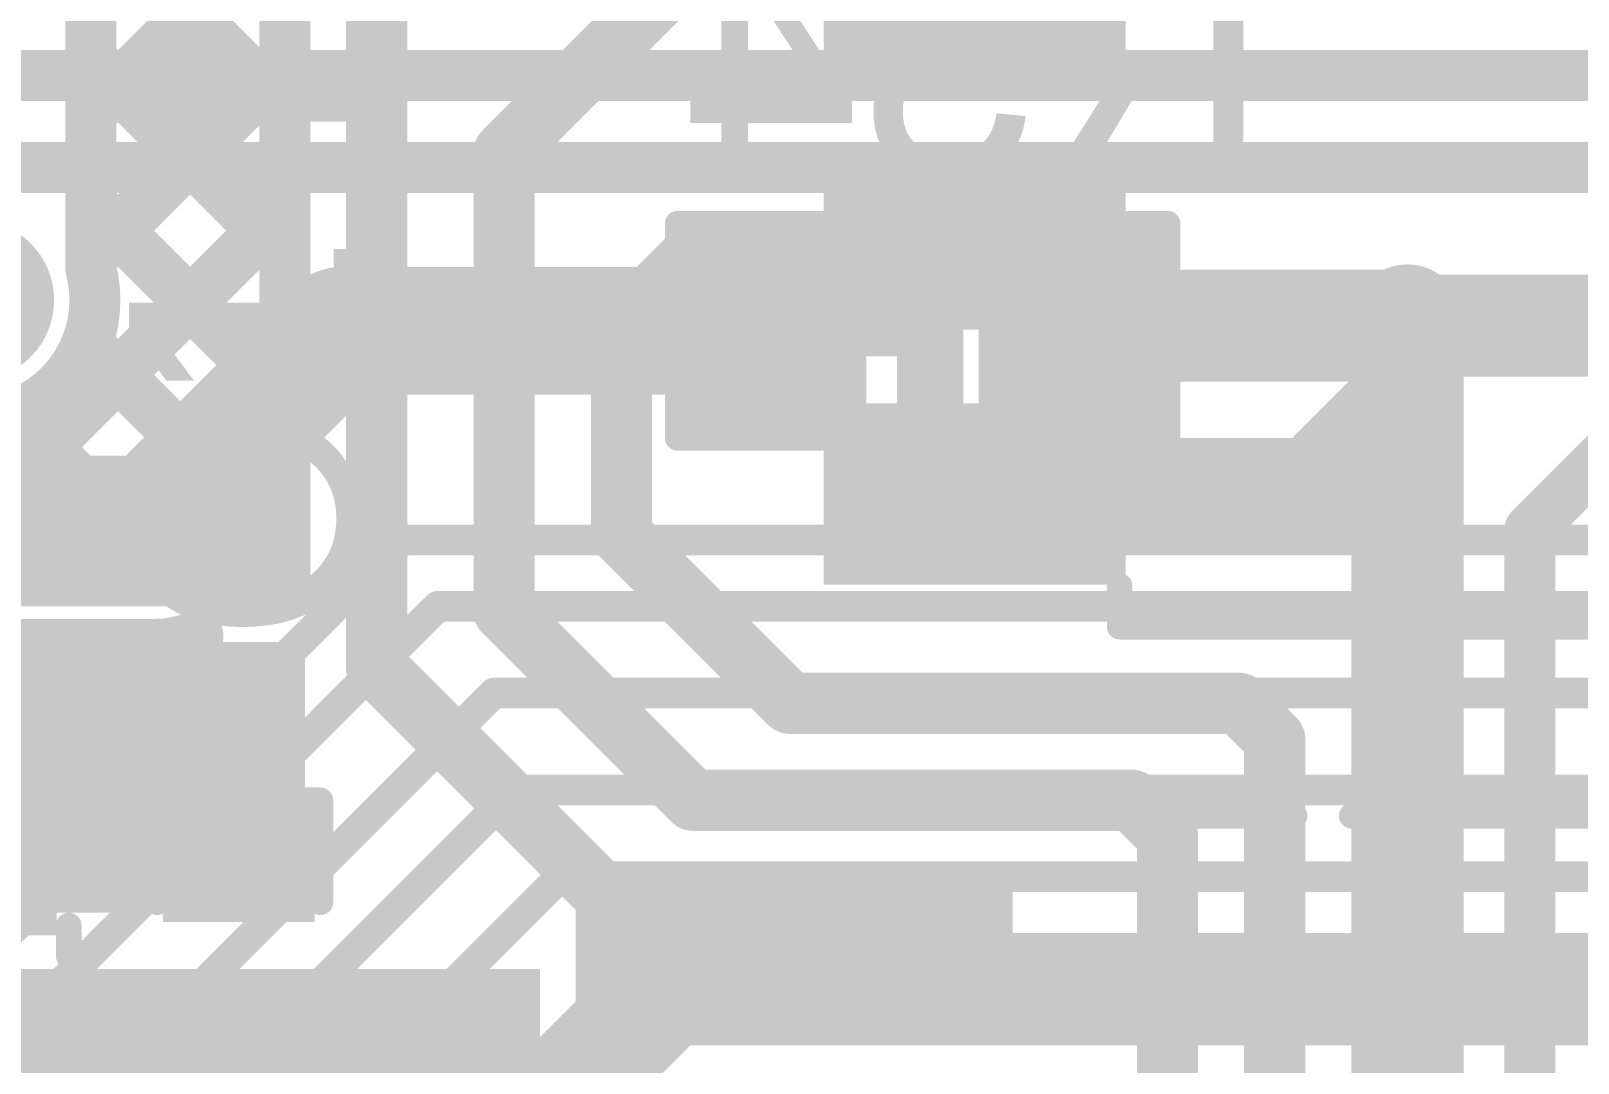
# Model space of a CAD drawing. Header units: millimetres. Extents: x -0.26 to 2.84, y -0.09 to 2.43.
# Drawn here: x 0.8163 to 1.1194, y 1.7755 to 1.9778 of the extents above; entities that cross this region are included whole.
import ezdxf

# ---------------------------------------------------------------- set-up
doc = ezdxf.new("R2010")
doc.units = ezdxf.units.MM
doc.header["$MEASUREMENT"] = 0
for name, color, linetype in [('BottomLayer', 5, 'Continuous'), ('BottomOverlay', 54, 'Continuous'), ('BottomPaste', 16, 'Continuous'), ('BottomSolder', 6, 'Continuous'), ('TopLayer', 1, 'Continuous'), ('TopOverlay', 2, 'Continuous'), ('TopPaste', 8, 'Continuous'), ('TopSolder', 216, 'Continuous'), ('ViaHoleLayer', 16, 'Continuous')]:
    doc.layers.add(name, color=color, linetype=linetype)
doc.styles.add('Arial', font='', dxfattribs={"height": 0.2})
doc.styles.get('Arial').set_extended_font_data('Arial')

# ---------------------------------------------------------------- blocks, each defined once
blk = doc.blocks.new('SOP_8_1')
at = {"layer": 'TopLayer'}
for points in [[(-0.13386, 0.08878), (-0.08268, 0.08878), (-0.08268, 0.06122), (-0.13386, 0.06122)], [(0.08268, 0.08878), (0.13386, 0.08878), (0.13386, 0.06122), (0.08268, 0.06122)], [(-0.13386, 0.03878), (-0.08268, 0.03878), (-0.08268, 0.01122), (-0.13386, 0.01122)], [(0.08268, 0.03878), (0.13386, 0.03878), (0.13386, 0.01122), (0.08268, 0.01122)], [(-0.13386, -0.01122), (-0.08268, -0.01122), (-0.08268, -0.03878), (-0.13386, -0.03878)], [(0.08268, -0.01122), (0.13386, -0.01122), (0.13386, -0.03878), (0.08268, -0.03878)], [(-0.13386, -0.06122), (-0.08268, -0.06122), (-0.08268, -0.08878), (-0.13386, -0.08878)], [(0.08268, -0.06122), (0.13386, -0.06122), (0.13386, -0.08878), (0.08268, -0.08878)]]:
    blk.add_hatch(color=1, dxfattribs=at).paths.add_polyline_path(points)
at = {"layer": 'TopOverlay'}
blk.add_hatch(color=2, dxfattribs=at).paths.add_polyline_path([(-0.078, 0.058), (-0.067, 0.058), (-0.067, 0.084), (-0.078, 0.084)])
at = {"layer": 'TopPaste'}
for points in [[(-0.13386, 0.08878), (-0.08268, 0.08878), (-0.08268, 0.06122), (-0.13386, 0.06122)], [(0.08268, 0.08878), (0.13386, 0.08878), (0.13386, 0.06122), (0.08268, 0.06122)], [(-0.13386, 0.03878), (-0.08268, 0.03878), (-0.08268, 0.01122), (-0.13386, 0.01122)], [(0.08268, 0.03878), (0.13386, 0.03878), (0.13386, 0.01122), (0.08268, 0.01122)], [(-0.13386, -0.01122), (-0.08268, -0.01122), (-0.08268, -0.03878), (-0.13386, -0.03878)], [(0.08268, -0.01122), (0.13386, -0.01122), (0.13386, -0.03878), (0.08268, -0.03878)], [(-0.13386, -0.06122), (-0.08268, -0.06122), (-0.08268, -0.08878), (-0.13386, -0.08878)], [(0.08268, -0.06122), (0.13386, -0.06122), (0.13386, -0.08878), (0.08268, -0.08878)]]:
    blk.add_hatch(color=8, dxfattribs=at).paths.add_polyline_path(points)
at = {"layer": 'TopSolder'}
for points in [[(-0.13786, 0.09278), (-0.07868, 0.09278), (-0.07868, 0.05722), (-0.13786, 0.05722)], [(0.07868, 0.09278), (0.13786, 0.09278), (0.13786, 0.05722), (0.07868, 0.05722)], [(-0.13786, 0.04278), (-0.07868, 0.04278), (-0.07868, 0.00722), (-0.13786, 0.00722)], [(0.07868, 0.04278), (0.13786, 0.04278), (0.13786, 0.00722), (0.07868, 0.00722)], [(-0.13786, -0.00722), (-0.07868, -0.00722), (-0.07868, -0.04278), (-0.13786, -0.04278)], [(0.07868, -0.00722), (0.13786, -0.00722), (0.13786, -0.04278), (0.07868, -0.04278)], [(-0.13786, -0.05722), (-0.07868, -0.05722), (-0.07868, -0.09278), (-0.13786, -0.09278)], [(0.07868, -0.05722), (0.13786, -0.05722), (0.13786, -0.09278), (0.07868, -0.09278)]]:
    blk.add_hatch(color=216, dxfattribs=at).paths.add_polyline_path(points)
at = {"layer": 'TopOverlay', "const_width": 0.005}
for points in [[(0.07986, 0.101), (-0.08014, 0.101)], [(-0.08014, 0.101), (-0.08014, 0.093)], [(0.07986, 0.101), (0.07986, 0.093)], [(-0.14014, 0.075), (-0.14514, 0.08)], [(-0.14514, 0.08), (-0.14514, 0.07)], [(-0.14014, 0.075), (-0.14514, 0.07)], [(-0.08014, -0.093), (-0.08014, -0.101)], [(0.07986, -0.093), (0.07986, -0.101)], [(0.07986, -0.101), (-0.08014, -0.101)]]:
    blk.add_lwpolyline(points, dxfattribs=at)
at = {"layer": 'TopOverlay', "const_width": 0.0025}
for points in [[(-0.08139, 0.101, 1), (-0.07889, 0.101, 1)], [(-0.08139, 0.101, 1), (-0.07889, 0.101, 1)], [(0.07861, 0.101, 1), (0.08111, 0.101, 1)], [(0.07861, 0.101, 1), (0.08111, 0.101, 1)], [(-0.08139, 0.093, 1), (-0.07889, 0.093, 1)], [(0.07861, 0.093, 1), (0.08111, 0.093, 1)], [(-0.14639, 0.08, 1), (-0.14389, 0.08, 1)], [(-0.14639, 0.08, 1), (-0.14389, 0.08, 1)], [(-0.14139, 0.075, 1), (-0.13889, 0.075, 1)], [(-0.14139, 0.075, 1), (-0.13889, 0.075, 1)], [(-0.14639, 0.07, 1), (-0.14389, 0.07, 1)], [(-0.14639, 0.07, 1), (-0.14389, 0.07, 1)], [(-0.08139, -0.093, 1), (-0.07889, -0.093, 1)], [(0.07861, -0.093, 1), (0.08111, -0.093, 1)], [(-0.08139, -0.101, 1), (-0.07889, -0.101, 1)], [(-0.08139, -0.101, 1), (-0.07889, -0.101, 1)], [(0.07861, -0.101, 1), (0.08111, -0.101, 1)], [(0.07861, -0.101, 1), (0.08111, -0.101, 1)]]:
    blk.add_lwpolyline(points, format="xyb", close=True, dxfattribs=at)
blk = doc.blocks.new('SOP_8_208____4')
at = {"layer": 'TopLayer'}
blk.add_hatch(color=1, dxfattribs=at).paths.add_polyline_path([(0.11024, -0.06299), (0.17362, -0.06299), (0.17362, -0.08701), (0.11024, -0.08701)])
at = {"layer": 'TopPaste'}
blk.add_hatch(color=8, dxfattribs=at).paths.add_polyline_path([(0.11024, -0.06299), (0.17362, -0.06299), (0.17362, -0.08701), (0.11024, -0.08701)])
at = {"layer": 'TopSolder'}
blk.add_hatch(color=216, dxfattribs=at).paths.add_polyline_path([(0.10624, -0.05899), (0.17762, -0.05899), (0.17762, -0.09101), (0.10624, -0.09101)])
at = {"layer": 'TopOverlay', "const_width": 0.005}
for points in [[(0.0398, -0.09995), (-0.03894, -0.09995)], [(0.07854, -0.09995), (0.05098, -0.09995)]]:
    blk.add_lwpolyline(points, dxfattribs=at)
at = {"layer": 'TopOverlay', "const_width": 0.0025}
for points in [[(0.03855, -0.09995, 1), (0.04105, -0.09995, 1)], [(0.04973, -0.09995, 1), (0.05223, -0.09995, 1)], [(0.07729, -0.09995, 1), (0.07979, -0.09995, 1)]]:
    blk.add_lwpolyline(points, format="xyb", close=True, dxfattribs=at)
blk = doc.blocks.new('R__0603_B_6')
at = {"layer": 'BottomLayer'}
for points in [[(-0.045, -0.0175), (-0.045, 0.0175), (-0.015, 0.0175), (-0.015, -0.0175)], [(0.015, -0.0175), (0.015, 0.0175), (0.045, 0.0175), (0.045, -0.0175)]]:
    blk.add_hatch(color=5, dxfattribs=at).paths.add_polyline_path(points)
at = {"layer": 'BottomPaste'}
for points in [[(-0.045, -0.0175), (-0.045, 0.0175), (-0.015, 0.0175), (-0.015, -0.0175)], [(0.015, -0.0175), (0.015, 0.0175), (0.045, 0.0175), (0.045, -0.0175)]]:
    blk.add_hatch(color=16, dxfattribs=at).paths.add_polyline_path(points)
at = {"layer": 'BottomSolder'}
for points in [[(-0.049, -0.0215), (-0.049, 0.0215), (-0.011, 0.0215), (-0.011, -0.0215)], [(0.011, -0.0215), (0.011, 0.0215), (0.049, 0.0215), (0.049, -0.0215)]]:
    blk.add_hatch(color=6, dxfattribs=at).paths.add_polyline_path(points)
at = {"layer": 'BottomOverlay', "const_width": 0.005}
for points in [[(-0.048, -0.021), (-0.048, 0.021)], [(-0.048, 0.021), (0.048, 0.021)], [(0.048, -0.021), (0.048, 0.021)], [(-0.048, -0.021), (0.048, -0.021)]]:
    blk.add_lwpolyline(points, dxfattribs=at)
at = {"layer": 'BottomOverlay', "const_width": 0.0025}
for points in [[(-0.04925, 0.021, 1), (-0.04675, 0.021, 1)], [(-0.04925, 0.021, 1), (-0.04675, 0.021, 1)], [(0.04675, 0.021, 1), (0.04925, 0.021, 1)], [(0.04675, 0.021, 1), (0.04925, 0.021, 1)], [(-0.04925, -0.021, 1), (-0.04675, -0.021, 1)], [(-0.04925, -0.021, 1), (-0.04675, -0.021, 1)], [(0.04675, -0.021, 1), (0.04925, -0.021, 1)], [(0.04675, -0.021, 1), (0.04925, -0.021, 1)]]:
    blk.add_lwpolyline(points, format="xyb", close=True, dxfattribs=at)
blk = doc.blocks.new('X322540MPB4SI_67')
at = {"layer": 'TopLayer'}
for points in [[(-0.07087, 0.05709), (-0.01575, 0.05709), (-0.01575, 0.00984), (-0.07087, 0.00984)], [(0.01575, 0.05709), (0.07087, 0.05709), (0.07087, 0.00984), (0.01575, 0.00984)], [(-0.07087, -0.00984), (-0.01575, -0.00984), (-0.01575, -0.05709), (-0.07087, -0.05709)], [(0.01575, -0.00984), (0.07087, -0.00984), (0.07087, -0.05709), (0.01575, -0.05709)]]:
    blk.add_hatch(color=1, dxfattribs=at).paths.add_polyline_path(points)
at = {"layer": 'TopPaste'}
for points in [[(-0.07087, 0.05709), (-0.01575, 0.05709), (-0.01575, 0.00984), (-0.07087, 0.00984)], [(0.01575, 0.05709), (0.07087, 0.05709), (0.07087, 0.00984), (0.01575, 0.00984)], [(-0.07087, -0.00984), (-0.01575, -0.00984), (-0.01575, -0.05709), (-0.07087, -0.05709)], [(0.01575, -0.00984), (0.07087, -0.00984), (0.07087, -0.05709), (0.01575, -0.05709)]]:
    blk.add_hatch(color=8, dxfattribs=at).paths.add_polyline_path(points)
at = {"layer": 'TopSolder'}
for points in [[(-0.07487, 0.06109), (-0.01175, 0.06109), (-0.01175, 0.00584), (-0.07487, 0.00584)], [(0.01175, 0.06109), (0.07487, 0.06109), (0.07487, 0.00584), (0.01175, 0.00584)], [(-0.07487, -0.00584), (-0.01175, -0.00584), (-0.01175, -0.06109), (-0.07487, -0.06109)], [(0.01175, -0.00584), (0.07487, -0.00584), (0.07487, -0.06109), (0.01175, -0.06109)]]:
    blk.add_hatch(color=216, dxfattribs=at).paths.add_polyline_path(points)
at = {"layer": 'TopOverlay', "const_width": 0.005}
for points in [[(0.007, 0.051), (-0.007, 0.051)], [(-0.065, 0.003), (-0.065, -0.003)], [(0.065, 0.003), (0.065, -0.003)], [(0.007, -0.051), (-0.007, -0.051)]]:
    blk.add_lwpolyline(points, dxfattribs=at)
at = {"layer": 'TopOverlay'}
for points, const_width in [([(-0.00825, 0.051, 1), (-0.00575, 0.051, 1)], 0.0025), ([(0.00575, 0.051, 1), (0.00825, 0.051, 1)], 0.0025), ([(-0.06625, 0.003, 1), (-0.06375, 0.003, 1)], 0.0025), ([(0.06375, 0.003, 1), (0.06625, 0.003, 1)], 0.0025), ([(-0.06625, -0.003, 1), (-0.06375, -0.003, 1)], 0.0025), ([(0.06375, -0.003, 1), (0.06625, -0.003, 1)], 0.0025), ([(-0.08, -0.042, 1), (-0.086, -0.042, 1)], 0.01), ([(-0.0885, -0.042, 1), (-0.0835, -0.042, 1)], 0.005), ([(-0.0825, -0.042, 1), (-0.0775, -0.042, 1)], 0.005), ([(-0.00825, -0.051, 1), (-0.00575, -0.051, 1)], 0.0025), ([(0.00575, -0.051, 1), (0.00825, -0.051, 1)], 0.0025)]:
    blk.add_lwpolyline(points, format="xyb", close=True, dxfattribs=dict(at, const_width=const_width))
blk = doc.blocks.new('C__0402_140')
at = {"layer": 'TopLayer'}
for points in [[(-0.0275, -0.0125), (-0.0275, 0.0125), (-0.0095, 0.0125), (-0.0095, -0.0125)], [(0.0095, -0.0125), (0.0095, 0.0125), (0.0275, 0.0125), (0.0275, -0.0125)]]:
    blk.add_hatch(color=1, dxfattribs=at).paths.add_polyline_path(points)
at = {"layer": 'TopPaste'}
for points in [[(-0.0275, -0.0125), (-0.0275, 0.0125), (-0.0095, 0.0125), (-0.0095, -0.0125)], [(0.0095, -0.0125), (0.0095, 0.0125), (0.0275, 0.0125), (0.0275, -0.0125)]]:
    blk.add_hatch(color=8, dxfattribs=at).paths.add_polyline_path(points)
at = {"layer": 'TopSolder'}
for points in [[(-0.02986, -0.01486), (-0.02986, 0.01486), (-0.00714, 0.01486), (-0.00714, -0.01486)], [(0.00714, -0.01486), (0.00714, 0.01486), (0.02986, 0.01486), (0.02986, -0.01486)]]:
    blk.add_hatch(color=216, dxfattribs=at).paths.add_polyline_path(points)
at = {"layer": 'TopOverlay', "const_width": 0.005}
for points in [[(-0.031, 0.016), (-0.011, 0.016)], [(-0.031, 0.016), (-0.031, -0.016)], [(0.011, 0.016), (0.031, 0.016)], [(0.031, 0.016), (0.031, -0.016)], [(-0.031, -0.016), (-0.011, -0.016)], [(0.011, -0.016), (0.031, -0.016)]]:
    blk.add_lwpolyline(points, dxfattribs=at)
at = {"layer": 'TopOverlay', "const_width": 0.0025}
for points in [[(-0.03225, 0.016, 1), (-0.02975, 0.016, 1)], [(-0.03225, 0.016, 1), (-0.02975, 0.016, 1)], [(-0.01225, 0.016, 1), (-0.00975, 0.016, 1)], [(0.00975, 0.016, 1), (0.01225, 0.016, 1)], [(0.02975, 0.016, 1), (0.03225, 0.016, 1)], [(0.02975, 0.016, 1), (0.03225, 0.016, 1)], [(-0.03225, -0.016, 1), (-0.02975, -0.016, 1)], [(-0.03225, -0.016, 1), (-0.02975, -0.016, 1)], [(-0.01225, -0.016, 1), (-0.00975, -0.016, 1)], [(0.00975, -0.016, 1), (0.01225, -0.016, 1)], [(0.02975, -0.016, 1), (0.03225, -0.016, 1)], [(0.02975, -0.016, 1), (0.03225, -0.016, 1)]]:
    blk.add_lwpolyline(points, format="xyb", close=True, dxfattribs=at)

msp = doc.modelspace()

# ---------------------------------------------------------------- hatches: boundary and pattern name
at = {"layer": 'BottomLayer'}
h = msp.add_hatch(color=5, dxfattribs=at)
edge = h.paths.add_edge_path()
edge.add_arc((0.805, 1.925), 0.01181, 0, 360)
h = msp.add_hatch(color=5, dxfattribs=at)
edge = h.paths.add_edge_path()
edge.add_arc((1.086, 1.92), 0.01181, 0, 360)
at = {"layer": 'BottomSolder'}
h = msp.add_hatch(color=6, dxfattribs=at)
edge = h.paths.add_edge_path()
edge.add_arc((0.805, 1.925), 0.01581, 0, 360)
at = {"layer": 'TopLayer'}
h = msp.add_hatch(color=1, dxfattribs=at)
edge = h.paths.add_edge_path()
edge.add_arc((0.805, 1.925), 0.01181, 0, 360)
h = msp.add_hatch(color=1, dxfattribs=at)
edge = h.paths.add_edge_path()
edge.add_arc((1.086, 1.92), 0.01181, 0, 360)
for points in [[(0.773, 1.805), (0.87, 1.805), (0.87, 1.858), (0.773, 1.858)], [(0.923, 1.779), (1.005, 1.779), (1.005, 1.813), (0.923, 1.813)], [(0.77, 1.721), (0.916, 1.721), (0.916, 1.79393), (0.77, 1.79393)]]:
    msp.add_hatch(color=1, dxfattribs=at).paths.add_polyline_path(points)
at = {"layer": 'TopSolder'}
h = msp.add_hatch(color=216, dxfattribs=at)
edge = h.paths.add_edge_path()
edge.add_arc((0.805, 1.925), 0.01581, 0, 360)
at = {"layer": 'ViaHoleLayer'}
h = msp.add_hatch(color=16, dxfattribs=at)
edge = h.paths.add_edge_path()
edge.add_arc((1.086, 1.92), 0.00591, 0, 360)

# ---------------------------------------------------------------- linework, layer by layer
at = {"layer": 'BottomLayer'}
for points, const_width in [([(0.188, 1.969), (2.06, 1.969)], 0.01), ([(0.224, 1.951), (2.035, 1.951)], 0.01), ([(0.991, 1.893), (0.991, 1.934)], 0.01), ([(0.994, 1.893), (0.994, 1.934)], 0.01), ([(0.991, 1.92659), (0.994, 1.92959)], 0.01), ([(0.84, 1.882), (0.877, 1.919)], 0.025), ([(0.877, 1.919), (0.961, 1.919)], 0.025), ([(1.022, 1.92), (1.086, 1.92)], 0.022), ([(1.086, 1.92), (1.139, 1.92)], 0.02), ([(0.991, 1.92237), (0.994, 1.91937)], 0.01), ([(0.961, 1.919), (0.986, 1.919)], 0.01), ([(0.991, 1.8983), (0.994, 1.9013)], 0.01), ([(0.716, 1.882), (0.84, 1.882)], 0.025), ([(0.745, 1.734), (0.889, 1.878)], 0.006), ([(0.889, 1.878), (2, 1.878)], 0.006), ([(0.751, 1.72), (0.896, 1.865)], 0.006), ([(0.896, 1.865), (1.982, 1.865)], 0.006), ([(0.7485, 1.75871), (0.849, 1.85921)], 0.01), ([(0.79379, 1.8575), (0.84, 1.8575)], 0.01), ([(0.80132, 1.8575), (0.8243, 1.83451)], 0.01), ([(0.8092, 1.82964), (0.83706, 1.8575)], 0.01), ([(0.8296, 1.8575), (0.83844, 1.84866)], 0.01), ([(0.758, 1.699), (0.907, 1.848)], 0.006), ([(0.907, 1.848), (1.96781, 1.848)], 0.006), ([(0.762, 1.68), (0.911, 1.829)], 0.006), ([(0.911, 1.829), (1.95853, 1.829)], 0.006), ([(0.768, 1.66), (0.92, 1.812)], 0.006), ([(0.92, 1.812), (1.925, 1.812)], 0.006), ([(0.897, 1.746), (0.941, 1.79)], 0.022), ([(0.941, 1.79), (1.208, 1.79)], 0.022)]:
    msp.add_lwpolyline(points, dxfattribs=dict(at, const_width=const_width))
for points, const_width in [([(0.9885, 1.934, 1), (0.9935, 1.934, 1)], 0.005), ([(0.9915, 1.934, 1), (0.9965, 1.934, 1)], 0.005), ([(0.9915, 1.92959, 1), (0.9965, 1.92959, 1)], 0.005), ([(0.87075, 1.919, 1), (0.88325, 1.919, 1)], 0.0125), ([(0.87075, 1.919, 1), (0.88325, 1.919, 1)], 0.0125), ([(0.95475, 1.919, 1), (0.96725, 1.919, 1)], 0.0125), ([(0.9885, 1.92659, 1), (0.9935, 1.92659, 1)], 0.005), ([(1.0165, 1.92, 1), (1.0275, 1.92, 1)], 0.011), ([(1.0805, 1.92, 1), (1.0915, 1.92, 1)], 0.011), ([(1.081, 1.92, 1), (1.091, 1.92, 1)], 0.01), ([(0.9885, 1.92237, 1), (0.9935, 1.92237, 1)], 0.005), ([(0.9585, 1.919, 1), (0.9635, 1.919, 1)], 0.005), ([(0.9835, 1.919, 1), (0.9885, 1.919, 1)], 0.005), ([(0.9915, 1.91937, 1), (0.9965, 1.91937, 1)], 0.005), ([(0.9915, 1.9013, 1), (0.9965, 1.9013, 1)], 0.005), ([(0.9885, 1.8983, 1), (0.9935, 1.8983, 1)], 0.005), ([(0.9885, 1.893, 1), (0.9935, 1.893, 1)], 0.005), ([(0.9915, 1.893, 1), (0.9965, 1.893, 1)], 0.005), ([(0.83375, 1.882, 1), (0.84625, 1.882, 1)], 0.0125), ([(0.83375, 1.882, 1), (0.84625, 1.882, 1)], 0.0125), ([(0.8875, 1.878, 1), (0.8905, 1.878, 1)], 0.003), ([(0.8875, 1.878, 1), (0.8905, 1.878, 1)], 0.003), ([(0.8945, 1.865, 1), (0.8975, 1.865, 1)], 0.003), ([(0.8945, 1.865, 1), (0.8975, 1.865, 1)], 0.003), ([(0.8271, 1.8575, 1), (0.8321, 1.8575, 1)], 0.005), ([(0.83456, 1.8575, 1), (0.83956, 1.8575, 1)], 0.005), ([(0.8375, 1.8575, 1), (0.8425, 1.8575, 1)], 0.005), ([(0.8375, 1.8575, 1), (0.8425, 1.8575, 1)], 0.005), ([(0.8375, 1.8575, 1), (0.8425, 1.8575, 1)], 0.005), ([(0.8465, 1.85921, 1), (0.8515, 1.85921, 1)], 0.005), ([(0.8465, 1.85921, 1), (0.8515, 1.85921, 1)], 0.005), ([(0.8465, 1.85921, 1), (0.8515, 1.85921, 1)], 0.005), ([(0.83594, 1.84866, 1), (0.84094, 1.84866, 1)], 0.005), ([(0.9055, 1.848, 1), (0.9085, 1.848, 1)], 0.003), ([(0.9055, 1.848, 1), (0.9085, 1.848, 1)], 0.003), ([(0.8218, 1.83451, 1), (0.8268, 1.83451, 1)], 0.005), ([(0.9095, 1.829, 1), (0.9125, 1.829, 1)], 0.003), ([(0.9095, 1.829, 1), (0.9125, 1.829, 1)], 0.003), ([(0.9185, 1.812, 1), (0.9215, 1.812, 1)], 0.003), ([(0.9185, 1.812, 1), (0.9215, 1.812, 1)], 0.003), ([(0.9355, 1.79, 1), (0.9465, 1.79, 1)], 0.011), ([(0.9355, 1.79, 1), (0.9465, 1.79, 1)], 0.011)]:
    msp.add_lwpolyline(points, format="xyb", close=True, dxfattribs=dict(at, const_width=const_width))
at = {"layer": 'BottomLayer', "const_width": 0.01}
msp.add_lwpolyline([(0.849, 1.85921, -0.094312), (0.84, 1.8575)], format="xyb", dxfattribs=at)
msp.add_lwpolyline([(0.849, 1.85921, -0.094312), (0.84, 1.8575)], format="xyb", dxfattribs=at)
at = {"layer": 'TopLayer'}
for points, const_width in [([(0.828, 1.93116), (0.828, 2.02289)], 0.01), ([(0.828, 1.96158), (0.86839, 2.00197)], 0.01), ([(0.828, 2.00052), (0.866, 1.96252)], 0.01), ([(0.866, 1.87), (0.866, 1.993)], 0.01), ([(0.884, 1.853), (0.884, 1.993)], 0.012), ([(0.909, 1.954), (0.942, 1.987)], 0.012), ([(0.828, 1.97224), (0.866, 1.93424)], 0.01), ([(0.828, 1.93329), (0.866, 1.97129)], 0.01), ([(0.909, 1.864), (0.909, 1.954)], 0.012), ([(0.79299, 1.87), (0.866, 1.94301)], 0.01), ([(0.828, 1.94395), (0.866, 1.90595)], 0.01), ([(0.932, 1.92), (0.948, 1.936)], 0.012), ([(0.948, 1.936), (1.00022, 1.936)], 0.012), ([(1.00022, 1.936), (1.00122, 1.937)], 0.012), ([(0.75639, 1.93072), (0.8171, 1.87)], 0.01), ([(1.086, 1.905), (1.086, 1.921)], 0.022), ([(0.932, 1.879), (0.932, 1.92)], 0.012), ([(0.82128, 1.87), (0.866, 1.91472)], 0.01), ([(0.82722, 1.91645), (0.866, 1.87767)], 0.01), ([(1.068, 1.887), (1.086, 1.905)], 0.022), ([(1.086, 1.697), (1.086, 1.905)], 0.022), ([(0.81286, 1.90252), (0.84539, 1.87)], 0.01), ([(1.11, 1.88005), (1.13181, 1.90186)], 0.01), ([(1.00319, 1.887), (1.068, 1.887)], 0.022), ([(0.84956, 1.87), (0.866, 1.88644)], 0.01), ([(0.932, 1.879), (0.965, 1.846)], 0.012), ([(1.11, 1.671), (1.11, 1.88005)], 0.01), ([(0.761, 1.87), (0.866, 1.87)], 0.01), ([(0.909, 1.864), (0.946, 1.827)], 0.012), ([(0.884, 1.853), (0.93199, 1.80501)], 0.012), ([(0.965, 1.846), (1.05297, 1.846)], 0.012), ([(1.05297, 1.846), (1.06, 1.83897)], 0.012), ([(1.06, 1.73), (1.06, 1.83897)], 0.012), ([(0.946, 1.827), (1.03197, 1.827)], 0.012), ([(1.03197, 1.827), (1.039, 1.81997)], 0.012), ([(1.039, 1.765), (1.039, 1.81997)], 0.012), ([(0.93199, 1.80501), (0.94899, 1.80501)], 0.012), ([(0.94899, 1.80501), (0.955, 1.799)], 0.012), ([(0.94917, 1.79317), (0.955, 1.799)], 0.01), ([(0.955, 1.799), (0.97294, 1.799)], 0.012), ([(0.955, 1.799), (0.97294, 1.799)], 0.01), ([(0.928, 1.78732), (0.93386, 1.79317)], 0.01), ([(0.93386, 1.79317), (0.94917, 1.79317)], 0.01), ([(0.928, 1.663), (0.928, 1.78732)], 0.01)]:
    msp.add_lwpolyline(points, dxfattribs=dict(at, const_width=const_width))
for points, const_width in [([(0.8255, 1.97224, 1), (0.8305, 1.97224, 1)], 0.005), ([(0.8635, 1.97129, 1), (0.8685, 1.97129, 1)], 0.005), ([(0.8255, 1.96158, 1), (0.8305, 1.96158, 1)], 0.005), ([(0.8635, 1.96252, 1), (0.8685, 1.96252, 1)], 0.005), ([(0.906, 1.954, 1), (0.912, 1.954, 1)], 0.006), ([(0.906, 1.954, 1), (0.912, 1.954, 1)], 0.006), ([(0.8255, 1.94395, 1), (0.8305, 1.94395, 1)], 0.005), ([(0.8635, 1.94301, 1), (0.8685, 1.94301, 1)], 0.005), ([(0.945, 1.936, 1), (0.951, 1.936, 1)], 0.006), ([(0.945, 1.936, 1), (0.951, 1.936, 1)], 0.006), ([(0.99722, 1.936, 1), (1.00322, 1.936, 1)], 0.006), ([(0.99722, 1.936, 1), (1.00322, 1.936, 1)], 0.006), ([(0.99822, 1.937, 1), (1.00422, 1.937, 1)], 0.006), ([(0.8255, 1.93329, 1), (0.8305, 1.93329, 1)], 0.005), ([(0.8635, 1.93424, 1), (0.8685, 1.93424, 1)], 0.005), ([(0.8255, 1.93116, 1), (0.8305, 1.93116, 1)], 0.005), ([(0.8255, 1.93116, 1), (0.8305, 1.93116, 1)], 0.005), ([(1.0805, 1.921, 1), (1.0915, 1.921, 1)], 0.011), ([(0.82631, 1.925, 1), (0.83131, 1.925, 1)], 0.005), ([(0.82631, 1.925, 1), (0.83131, 1.925, 1)], 0.005), ([(0.929, 1.92, 1), (0.935, 1.92, 1)], 0.006), ([(0.929, 1.92, 1), (0.935, 1.92, 1)], 0.006), ([(0.82472, 1.91645, 1), (0.82972, 1.91645, 1)], 0.005), ([(0.8635, 1.91472, 1), (0.8685, 1.91472, 1)], 0.005), ([(1.0805, 1.905, 1), (1.0915, 1.905, 1)], 0.011), ([(1.0805, 1.905, 1), (1.0915, 1.905, 1)], 0.011), ([(1.0805, 1.905, 1), (1.0915, 1.905, 1)], 0.011), ([(0.8635, 1.90595, 1), (0.8685, 1.90595, 1)], 0.005), ([(0.81036, 1.90252, 1), (0.81536, 1.90252, 1)], 0.005), ([(0.99769, 1.887, 1), (1.00869, 1.887, 1)], 0.011), ([(1.0625, 1.887, 1), (1.0735, 1.887, 1)], 0.011), ([(1.0625, 1.887, 1), (1.0735, 1.887, 1)], 0.011), ([(0.8635, 1.88644, 1), (0.8685, 1.88644, 1)], 0.005), ([(0.8635, 1.87767, 1), (0.8685, 1.87767, 1)], 0.005), ([(0.929, 1.879, 1), (0.935, 1.879, 1)], 0.006), ([(0.929, 1.879, 1), (0.935, 1.879, 1)], 0.006), ([(1.1075, 1.88005, 1), (1.1125, 1.88005, 1)], 0.005), ([(1.1075, 1.88005, 1), (1.1125, 1.88005, 1)], 0.005), ([(0.8146, 1.87, 1), (0.8196, 1.87, 1)], 0.005), ([(0.81878, 1.87, 1), (0.82378, 1.87, 1)], 0.005), ([(0.84289, 1.87, 1), (0.84789, 1.87, 1)], 0.005), ([(0.84706, 1.87, 1), (0.85206, 1.87, 1)], 0.005), ([(0.8635, 1.87, 1), (0.8685, 1.87, 1)], 0.005), ([(0.8635, 1.87, 1), (0.8685, 1.87, 1)], 0.005), ([(0.906, 1.864, 1), (0.912, 1.864, 1)], 0.006), ([(0.906, 1.864, 1), (0.912, 1.864, 1)], 0.006), ([(0.881, 1.853, 1), (0.887, 1.853, 1)], 0.006), ([(0.881, 1.853, 1), (0.887, 1.853, 1)], 0.006), ([(0.962, 1.846, 1), (0.968, 1.846, 1)], 0.006), ([(0.962, 1.846, 1), (0.968, 1.846, 1)], 0.006), ([(1.04997, 1.846, 1), (1.05597, 1.846, 1)], 0.006), ([(1.04997, 1.846, 1), (1.05597, 1.846, 1)], 0.006), ([(1.057, 1.83897, 1), (1.063, 1.83897, 1)], 0.006), ([(1.057, 1.83897, 1), (1.063, 1.83897, 1)], 0.006), ([(0.943, 1.827, 1), (0.949, 1.827, 1)], 0.006), ([(0.943, 1.827, 1), (0.949, 1.827, 1)], 0.006), ([(1.02897, 1.827, 1), (1.03497, 1.827, 1)], 0.006), ([(1.02897, 1.827, 1), (1.03497, 1.827, 1)], 0.006), ([(1.036, 1.81997, 1), (1.042, 1.81997, 1)], 0.006), ([(1.036, 1.81997, 1), (1.042, 1.81997, 1)], 0.006), ([(0.92899, 1.80501, 1), (0.93499, 1.80501, 1)], 0.006), ([(0.92899, 1.80501, 1), (0.93499, 1.80501, 1)], 0.006), ([(0.94599, 1.80501, 1), (0.95199, 1.80501, 1)], 0.006), ([(0.94599, 1.80501, 1), (0.95199, 1.80501, 1)], 0.006), ([(0.952, 1.799, 1), (0.958, 1.799, 1)], 0.006), ([(0.952, 1.799, 1), (0.958, 1.799, 1)], 0.006), ([(0.9525, 1.799, 1), (0.9575, 1.799, 1)], 0.005), ([(0.9525, 1.799, 1), (0.9575, 1.799, 1)], 0.005), ([(0.96994, 1.799, 1), (0.97594, 1.799, 1)], 0.006), ([(0.97045, 1.799, 1), (0.97545, 1.799, 1)], 0.005), ([(0.93136, 1.79317, 1), (0.93636, 1.79317, 1)], 0.005), ([(0.93136, 1.79317, 1), (0.93636, 1.79317, 1)], 0.005), ([(0.94667, 1.79317, 1), (0.95167, 1.79317, 1)], 0.005), ([(0.94667, 1.79317, 1), (0.95167, 1.79317, 1)], 0.005), ([(0.9255, 1.78732, 1), (0.9305, 1.78732, 1)], 0.005), ([(0.9255, 1.78732, 1), (0.9305, 1.78732, 1)], 0.005)]:
    msp.add_lwpolyline(points, format="xyb", close=True, dxfattribs=dict(at, const_width=const_width))
at = {"layer": 'TopLayer', "const_width": 0.01}
for points in [[(0.82881, 1.925, -1.14025), (0.782, 1.93116)], [(0.828, 1.93116, -0.06553), (0.82881, 1.925)]]:
    msp.add_lwpolyline(points, format="xyb", dxfattribs=at)

# ---------------------------------------------------------------- block references
for name, p, rotation in [('SOP_8_1', (1.10948, 1.962), 180), ('X322540MPB4SI_67', (0.75869, 1.79946), 180), ('C__0402_140', (0.857, 1.796), 90), ('SOP_8_208____4', (1.11487, 1.724), 180)]:
    msp.add_blockref(name, p, dxfattribs=dict(rotation=rotation))
msp.add_blockref('R__0603_B_6', (0.991, 1.919))

# ---------------------------------------------------------------- texts
at = {"layer": 'BottomOverlay', "style": 'Arial', "text_generation_flag": 2}
for s, p in [('R34', (1.05898, 1.94951)), ('R9', (0.82649, 1.80051))]:
    msp.add_text(s, height=0.045, dxfattribs=at).set_placement(p)
at = {"layer": 'TopOverlay', "style": 'Arial'}
msp.add_text('C14', height=0.045, rotation=90, dxfattribs=at).set_placement((0.88049, 1.85777))

doc.saveas('drawing.dxf')
